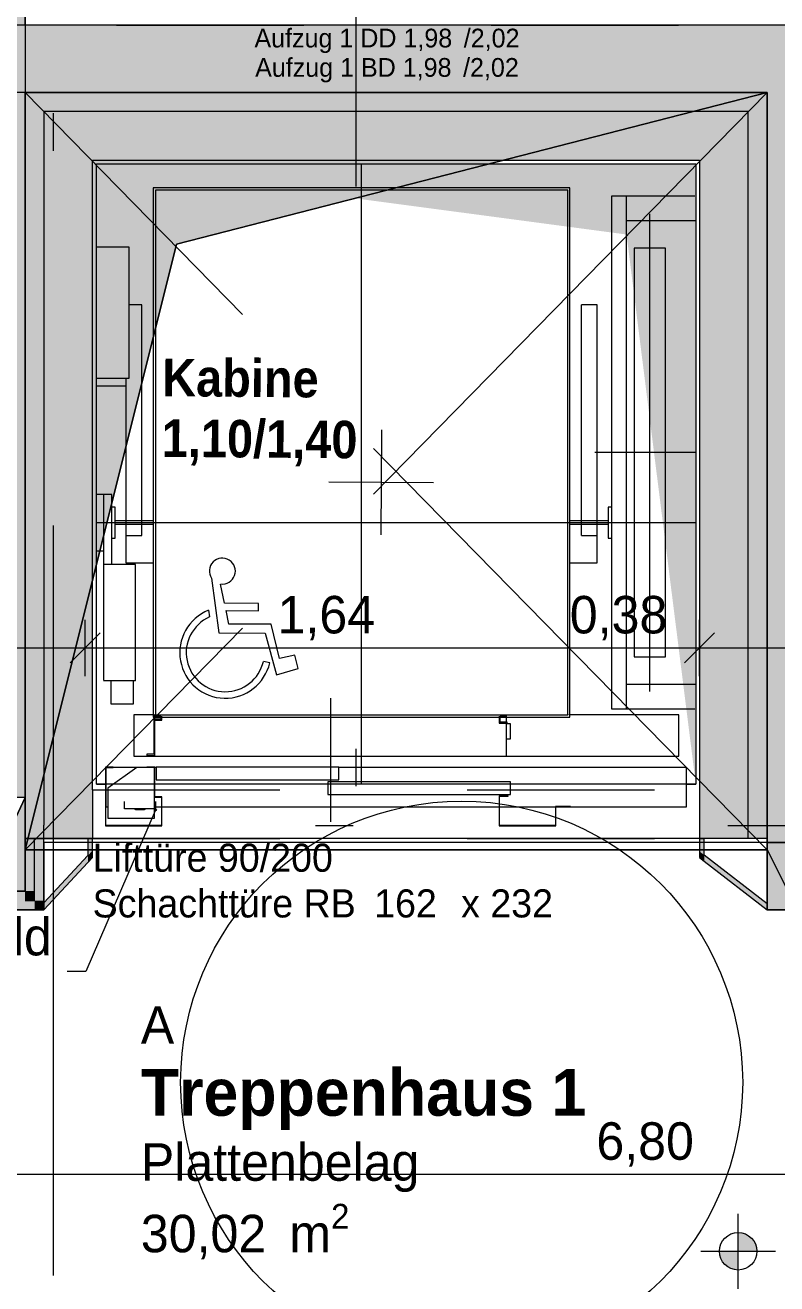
# Model space of a CAD drawing. Header units: metres. Extents: x -3.9 to 83, y -38 to 6.2.
# Drawn here: x 8.925 to 10.931, y -7.222 to -3.865 of the extents above; entities that cross this region are included whole.
import ezdxf

# ---------------------------------------------------------------- set-up
doc = ezdxf.new("R2010")
doc.units = ezdxf.units.M
doc.header["$MEASUREMENT"] = 0
for name, pattern in [('Achse', [0.004, 0.002, -0.001, 0, -0.001]), ('Schnittlinie', [0.006, 0.003, -0.0015, 0, -0.0015]), ('Strichlinie eng', [0.002, 0.0015, -0.0005]), ('Untersicht', [0.001, 0.0005, -0.0005])]:
    doc.linetypes.add(name, pattern=pattern)
for name, color, linetype in [('0._EG PP_2_000 Achsraster', 7, 'Continuous'), ('0._EG PP_2_120 Wand Innen tragend', 7, 'Continuous'), ('0._EG PP_2_170 Schachtwände', 7, 'Continuous'), ('0._EG PP_2_210 Decke', 7, 'Continuous'), ('0._EG PP_2_220 Bodenaufbau', 7, 'Continuous'), ('0._EG PP_2_240 Unterdämmung', 7, 'Continuous'), ('0._EG PP_2_270 Deckendurchbruchsymbol', 7, 'Continuous'), ('0._EG PP_2_430 Aufzug', 7, 'Continuous'), ('0._EG PP_2_810 Raum', 7, 'Continuous'), ('0._EG PP_2_851 Marker Schnitt', 7, 'Continuous'), ('0._EG PP_2_870 Dokumentation allgemein', 7, 'Continuous'), ('0._EG PP_2_915 Allgemein Beschriftung.x', 7, 'Continuous'), ('0._EG PP_2_950 Polierplan Bemaßung', 7, 'Continuous'), ('0._EG PP_2_Gelände_Geländepunkt.verm', 7, 'Continuous')]:
    doc.layers.add(name, color=color, linetype=linetype)
doc.styles.add('ERSTELLTER_STIL_10', font='')
doc.styles.add('ERSTELLTER_STIL_2', font='')
doc.styles.add('ERSTELLTER_STIL_7', font='', dxfattribs={"width": 0.936868})
doc.styles.get('ERSTELLTER_STIL_10').set_extended_font_data('Eurostile', bold=True)
doc.styles.get('ERSTELLTER_STIL_2').set_extended_font_data('Eurostile')
doc.styles.get('ERSTELLTER_STIL_7').set_extended_font_data('Eurostile', bold=True)

msp = doc.modelspace()

# ---------------------------------------------------------------- hatches: boundary and pattern name
at = {"layer": '0._EG PP_2_120 Wand Innen tragend', "linetype": 'Continuous', "lineweight": 13, "true_color": 0x3f7f02}
for points in [[(8.925, -3.865), (8.925, -0.31), (8.745, -0.31), (8.745, -3.865)], [(8.745, -4.045), (8.925, -4.045), (8.745, -3.865)], [(8.745, -3.865), (8.925, -4.045), (8.925, -3.865)], [(10.905, -3.865), (8.925, -3.865), (8.925, -4.045), (10.905, -4.045)], [(10.905, -4.045), (11.085, -4.045), (11.085, -3.865)], [(10.905, -3.865), (10.905, -4.045), (11.085, -3.865)], [(8.745, -4.045), (8.745, -5.805), (8.925, -5.805), (8.925, -4.045)], [(11.085, -6.045), (11.085, -4.045), (10.905, -4.045), (10.905, -6.045)], [(8.745, -5.805), (8.745, -5.925), (8.925, -5.925)], [(8.745, -5.805), (8.925, -5.925), (8.925, -5.805)], [(10.905, -6.045), (10.905, -6.225), (11.085, -6.045)], [(11.085, -6.045), (10.905, -6.225), (11.085, -6.225)]]:
    msp.add_hatch(color=76, dxfattribs=at).paths.add_polyline_path(points)
at = {"layer": '0._EG PP_2_170 Schachtwände', "linetype": 'Continuous', "lineweight": 13, "true_color": 0xfb02fe}
for points in [[(8.95, -6.175), (8.95, -6.035), (8.925, -6.035), (8.925, -6.175)], [(8.975, -6.2), (8.975, -6.035), (8.95, -6.035), (8.95, -6.2)], [(9.105, -6.035), (9.0925, -6.035), (9.0925, -6.0801), (9.105, -6.0666)], [(10.7375, -6.0789), (10.7375, -6.035), (10.725, -6.035), (10.725, -6.0692)], [(9.105, -6.0666), (9.0925, -6.0801), (9.105, -6.085)], [(10.725, -6.0692), (10.725, -6.085), (10.7375, -6.0789)], [(9.0925, -6.0801), (8.975, -6.2066), (8.975, -6.225), (9.0925, -6.0985)], [(9.0925, -6.0985), (9.105, -6.085), (9.0925, -6.0801)], [(10.725, -6.085), (10.7375, -6.0947), (10.7375, -6.0789)], [(10.7375, -6.0789), (10.7375, -6.0947), (10.905, -6.225), (10.905, -6.2092)], [(8.925, -6.175), (8.295, -6.175), (8.295, -6.2), (8.925, -6.2)], [(8.925, -6.175), (8.95, -6.2), (8.95, -6.175)], [(8.925, -6.2), (8.95, -6.2), (8.925, -6.175)], [(8.95, -6.2), (8.295, -6.2), (8.295, -6.225), (8.95, -6.225)], [(8.95, -6.2), (8.975, -6.225), (8.975, -6.2)], [(8.95, -6.225), (8.975, -6.225), (8.95, -6.2)]]:
    msp.add_hatch(color=6, dxfattribs=at).paths.add_polyline_path(points)
at = {"layer": '0._EG PP_2_270 Deckendurchbruchsymbol', "linetype": 'Continuous', "lineweight": 0, "true_color": 0x3f3f3f}
msp.add_hatch(color=250, dxfattribs=at).paths.add_polyline_path([(10.905, -4.045), (8.925, -4.045), (8.925, -6.065), (9.329, -4.449)])
at = {"layer": '0._EG PP_2_270 Deckendurchbruchsymbol', "linetype": 'Continuous', "lineweight": 0}
msp.add_hatch(color=8, dxfattribs=at).paths.add_polyline_path([(8.295, -6.175), (8.925, -6.175), (8.925, -5.925), (8.8448, -6.0948)])
at = {"layer": '0._EG PP_2_430 Aufzug', "linetype": 'Continuous', "lineweight": 13, "true_color": 0xff6400}
for points in [[(8.925, -4.045), (8.975, -4.095), (8.975, -4.045)], [(8.925, -4.095), (8.975, -4.095), (8.925, -4.045)], [(8.975, -4.045), (8.975, -4.095), (10.855, -4.095), (10.855, -4.045)], [(10.855, -4.095), (10.905, -4.095), (10.905, -4.045)], [(10.855, -4.045), (10.855, -4.095), (10.905, -4.045)], [(8.925, -4.095), (8.925, -6.035), (8.975, -5.9989), (8.975, -4.095)], [(10.855, -4.095), (10.855, -5.9989), (10.905, -6.035), (10.905, -4.095)], [(8.975, -5.9989), (8.925, -6.035), (8.975, -6.035)], [(10.855, -5.9989), (10.855, -6.035), (10.905, -6.035)]]:
    msp.add_hatch(color=30, dxfattribs=at).paths.add_polyline_path(points)
at = {"layer": '0._EG PP_2_430 Aufzug', "linetype": 'Continuous', "lineweight": 13, "true_color": 0x3f7f02}
for points in [[(8.975, -4.095), (9.105, -4.225), (9.105, -4.095)], [(8.975, -4.225), (9.105, -4.225), (8.975, -4.095)], [(10.725, -4.095), (9.105, -4.095), (9.105, -4.225), (10.725, -4.225)], [(10.725, -4.225), (10.855, -4.225), (10.855, -4.095)], [(10.725, -4.095), (10.725, -4.225), (10.855, -4.095)], [(8.975, -4.225), (8.975, -5.905), (9.105, -5.905), (9.105, -4.225)], [(10.855, -5.905), (10.855, -4.225), (10.725, -4.225), (10.725, -5.905)], [(9.105, -5.905), (8.975, -5.9989), (8.975, -6.035), (9.105, -6.035)], [(8.975, -5.9989), (9.105, -5.905), (8.975, -5.905)], [(10.725, -5.905), (10.725, -6.035), (10.855, -6.035), (10.855, -5.9989)], [(10.725, -5.905), (10.855, -5.9989), (10.855, -5.905)]]:
    msp.add_hatch(color=76, dxfattribs=at).paths.add_polyline_path(points)
at = {"layer": '0._EG PP_2_430 Aufzug', "linetype": 'Continuous', "lineweight": 0, "true_color": 0x323232}
msp.add_hatch(color=250, dxfattribs=at).paths.add_polyline_path([(9.115, -4.235), (10.53, -4.4234), (10.715, -5.89), (10.715, -4.235)])
at = {"layer": '0._EG PP_2_950 Polierplan Bemaßung', "linetype": 'Continuous', "lineweight": 0, "true_color": 0x000000}
for points in [[(9.2705, -5.9585), (9.2707, -5.9595), (9.2712, -5.9603), (9.272, -5.9608), (9.273, -5.961), (9.274, -5.9608), (9.2748, -5.9603), (9.2753, -5.9595), (9.2755, -5.9585), (9.2753, -5.9575), (9.2748, -5.9567), (9.274, -5.9562), (9.273, -5.956), (9.272, -5.9562), (9.2712, -5.9567), (9.2707, -5.9575)], [(10.8279, -7.1356), (10.8779, -7.1356), (10.8741, -7.1165), (10.8632, -7.1003), (10.847, -7.0894), (10.8279, -7.0856)], [(10.8279, -7.1356), (10.7779, -7.1356), (10.7817, -7.1547), (10.7925, -7.171), (10.8088, -7.1818), (10.8279, -7.1856)]]:
    msp.add_hatch(color=18, dxfattribs=at).paths.add_polyline_path(points)

# ---------------------------------------------------------------- linework, layer by layer
at = {"layer": '0._EG PP_2_000 Achsraster', "color": 5, "linetype": 'Achse', "lineweight": 0, "ltscale": 1000}
for p, q in [((9, 3), (9, -36)), ((-1.5, -6), (21, -6))]:
    msp.add_line(p, q, dxfattribs=at)
at = {"layer": '0._EG PP_2_120 Wand Innen tragend', "color": 7, "linetype": 'Continuous', "lineweight": 18, "ltscale": 1000, "flags": 128}
for points in [[(8.925, -3.865), (8.925, -0.31)], [(11.085, -3.865), (8.745, -3.865)], [(8.925, -3.865), (8.745, -3.865)], [(8.925, -4.045), (10.905, -4.045)], [(8.925, -5.925), (8.925, -4.045)], [(10.905, -4.045), (10.905, -6.045)], [(8.925, -5.925), (8.745, -5.925)], [(10.905, -6.225), (10.905, -6.045)], [(10.905, -6.225), (13.385, -6.225)]]:
    msp.add_lwpolyline(points, dxfattribs=at)
at = {"layer": '0._EG PP_2_170 Schachtwände', "color": 7, "linetype": 'Continuous', "lineweight": 18, "ltscale": 1000}
for p, q in [((8.95, -6.175), (8.95, -6.035)), ((8.95, -6.2), (8.95, -6.175)), ((8.925, -6.2), (8.95, -6.2))]:
    msp.add_line(p, q, dxfattribs=at)
at = {"layer": '0._EG PP_2_170 Schachtwände', "color": 7, "linetype": 'Continuous', "lineweight": 18, "ltscale": 1000, "flags": 128}
for points in [[(8.925, -6.035), (8.925, -6.175)], [(8.95, -6.035), (8.925, -6.035)], [(8.975, -6.035), (8.95, -6.035)], [(8.975, -6.2), (8.975, -6.035)], [(8.925, -6.175), (8.295, -6.175)], [(8.975, -6.225), (8.975, -6.2)], [(8.295, -6.225), (8.975, -6.225)]]:
    msp.add_lwpolyline(points, dxfattribs=at)
at = {"layer": '0._EG PP_2_170 Schachtwände', "color": 7, "linetype": 'Continuous', "lineweight": 13, "ltscale": 1000, "flags": 128}
for points in [[(9.0925, -6.035), (9.0925, -6.0801)], [(9.105, -6.035), (9.0925, -6.035)], [(9.105, -6.085), (9.105, -6.035)], [(10.725, -6.035), (10.725, -6.085)], [(10.725, -6.035), (10.7375, -6.035)], [(10.7375, -6.0789), (10.7375, -6.035)], [(9.0925, -6.0801), (8.975, -6.2066)], [(8.975, -6.225), (9.0925, -6.0985)], [(9.105, -6.085), (9.0925, -6.0985)], [(10.725, -6.085), (10.7375, -6.0947)], [(10.905, -6.2092), (10.7375, -6.0789)], [(10.7375, -6.0947), (10.905, -6.225)], [(8.975, -6.225), (8.975, -6.2066)], [(10.905, -6.225), (10.905, -6.2092)]]:
    msp.add_lwpolyline(points, dxfattribs=at)
at = {"layer": '0._EG PP_2_210 Decke', "color": 7, "linetype": 'Continuous', "lineweight": 13, "ltscale": 1000, "true_color": 0xf4f4f4, "flags": 128}
msp.add_lwpolyline([(12.76, -0.13), (8.925, -0.13), (8.925, -4.045), (10.905, -4.045), (10.905, -6.045), (15.32, -6.045), (15.32, -3.11)], dxfattribs=at)
for points in [[(0.1444, -3.915), (0.1845, -14.87), (15.32, -14.87), (15.32, -6.225), (10.905, -6.225), (10.905, -6.065), (8.925, -6.065), (8.925, -4.045), (8.745, -4.045), (8.745, -3.915), (5.625, -3.915), (0.8144, -3.915)], [(10.905, -6.225), (15.32, -6.225), (15.32, -6.045), (11.085, -6.045), (10.905, -6.0452)]]:
    msp.add_lwpolyline(points, close=True, dxfattribs=at)
at = {"layer": '0._EG PP_2_220 Bodenaufbau', "color": 7, "linetype": 'Continuous', "lineweight": 13, "ltscale": 1000, "true_color": 0xf4f4f4, "flags": 128}
for points in [[(8.925, -0.31), (12.78, -0.31), (12.78, -3.02), (12.615, -3.02), (12.615, -3.4), (13.205, -3.4), (13.205, -6.045), (11.085, -6.045), (11.085, -3.865), (8.925, -3.865)], [(6.835, -8.775), (8.54, -8.775), (8.54, -7.555), (8.34, -7.555), (8.34, -7.435), (12.805, -7.435), (12.805, -8.775), (13.56, -8.775), (13.56, -14.755), (15.14, -14.755), (15.14, -3.11), (13.385, -3.11), (13.385, -6.225), (10.905, -6.225), (10.905, -6.045), (8.975, -6.045), (8.975, -6.225), (6.835, -6.225)]]:
    msp.add_lwpolyline(points, close=True, dxfattribs=at)
at = {"layer": '0._EG PP_2_220 Bodenaufbau', "color": 8, "linetype": 'Continuous', "lineweight": 0, "ltscale": 1000, "flags": 128}
for points in [[(8.925, -3.865), (8.925, -1.765)], [(11.025, -3.865), (8.925, -3.865)]]:
    msp.add_lwpolyline(points, dxfattribs=at)
at = {"layer": '0._EG PP_2_240 Unterdämmung', "color": 30, "linetype": 'Untersicht', "lineweight": 13, "ltscale": 1000, "true_color": 0xff6400, "flags": 128}
msp.add_lwpolyline([(0.3126, -0.71), (0.3237, -3.735), (8.925, -3.735), (8.925, -3.865), (11.085, -3.865), (11.085, -6.045), (13.205, -6.045), (13.205, -3.11), (12.78, -3.11), (12.78, -0.31), (6.2, -0.31), (6.2, -0.71)], close=True, dxfattribs=at)
at = {"layer": '0._EG PP_2_270 Deckendurchbruchsymbol', "color": 7, "linetype": 'Strichlinie eng', "lineweight": 13, "ltscale": 1000}
for p, q in [((10.905, -4.045), (8.925, -6.065)), ((10.905, -6.065), (8.925, -4.045))]:
    msp.add_line(p, q, dxfattribs=at)
at = {"layer": '0._EG PP_2_270 Deckendurchbruchsymbol', "color": 7, "linetype": 'Continuous', "lineweight": 13, "ltscale": 1000, "flags": 128}
for points in [[(9.329, -4.449), (8.925, -6.065), (10.905, -6.065), (10.905, -4.045)], [(10.905, -4.045), (8.925, -4.045), (8.925, -6.065), (9.329, -4.449)], [(8.8448, -6.0948), (8.925, -5.925), (8.295, -5.925), (8.295, -6.175)], [(8.295, -6.175), (8.925, -6.175), (8.925, -5.925), (8.8448, -6.0948)]]:
    msp.add_lwpolyline(points, close=True, dxfattribs=at)
at = {"layer": '0._EG PP_2_270 Deckendurchbruchsymbol', "color": 7, "linetype": 'Strichlinie eng', "lineweight": 13, "ltscale": 1000, "flags": 128}
for points in [[(8.925, -4.045), (8.925, -6.065), (10.905, -6.065), (10.905, -4.045)], [(8.925, -6.175), (8.925, -5.925), (8.295, -5.925), (8.295, -6.175)]]:
    msp.add_lwpolyline(points, close=True, dxfattribs=at)
at = {"layer": '0._EG PP_2_430 Aufzug', "color": 7, "linetype": 'Continuous', "lineweight": 18, "ltscale": 1000}
for p, q in [((9.105, -4.095), (8.975, -4.095)), ((8.975, -4.095), (8.975, -4.225)), ((9.105, -4.095), (8.975, -4.095)), ((10.725, -4.095), (9.105, -4.095)), ((10.855, -4.095), (10.725, -4.095)), ((10.855, -4.225), (10.855, -4.095)), ((10.855, -4.225), (10.855, -4.095)), ((8.975, -4.225), (8.975, -5.905)), ((10.855, -5.905), (10.855, -4.225)), ((8.975, -5.905), (8.975, -5.9989)), ((9.105, -5.905), (9.105, -6.035)), ((9.105, -5.905), (9.105, -6.035)), ((10.725, -5.905), (10.725, -6.035)), ((10.725, -5.905), (10.725, -6.035)), ((10.855, -5.9989), (10.855, -5.905)), ((8.975, -6.035), (8.975, -5.9989)), ((10.855, -6.035), (10.855, -5.9989))]:
    msp.add_line(p, q, dxfattribs=at)
at = {"layer": '0._EG PP_2_430 Aufzug', "color": 7, "linetype": 'Continuous', "lineweight": 13, "ltscale": 1000}
for p, q in [((9.115, -5.89), (9.115, -4.235)), ((9.115, -4.235), (10.715, -4.235)), ((10.715, -4.235), (10.715, -5.89)), ((9.267, -4.299), (9.267, -5.711)), ((10.379, -4.299), (9.267, -4.299)), ((9.273, -4.305), (9.273, -5.705)), ((10.373, -4.305), (9.273, -4.305)), ((10.373, -5.705), (10.373, -4.305)), ((10.379, -5.711), (10.379, -4.299)), ((10.712, -4.321), (10.49, -4.321)), ((10.49, -4.321), (10.49, -5.689)), ((10.53, -5.689), (10.53, -4.321)), ((10.53, -4.386), (10.715, -4.386)), ((9.203, -4.457), (9.115, -4.457)), ((9.203, -4.807), (9.203, -4.457)), ((10.634, -4.46), (10.55, -4.46)), ((10.55, -4.46), (10.55, -5.55)), ((10.634, -5.55), (10.634, -4.46)), ((9.2365, -4.6112), (9.203, -4.6112)), ((9.2365, -5.2265), (9.2365, -4.6112)), ((10.452, -4.6112), (10.4095, -4.6112)), ((10.4095, -5.2265), (10.4095, -4.6112)), ((10.452, -5.2995), (10.452, -4.6112)), ((9.115, -4.807), (9.203, -4.807)), ((9.115, -4.8275), (9.194, -4.8275)), ((9.194, -4.807), (9.194, -5.2995)), ((9.156, -5.117), (9.115, -5.117)), ((9.134, -5.117), (9.134, -5.6125)), ((9.156, -5.304), (9.156, -5.117)), ((9.165, -5.151), (9.156, -5.151)), ((9.165, -5.233), (9.165, -5.151)), ((10.49, -5.151), (10.481, -5.151)), ((10.481, -5.151), (10.481, -5.233)), ((9.267, -5.1875), (9.165, -5.1875)), ((9.165, -5.1965), (9.267, -5.1965)), ((10.481, -5.1875), (10.379, -5.1875)), ((10.379, -5.1965), (10.481, -5.1965)), ((9.156, -5.233), (9.165, -5.233)), ((9.194, -5.2265), (9.2365, -5.2265)), ((10.4095, -5.2265), (10.452, -5.2265)), ((10.481, -5.233), (10.49, -5.233)), ((9.115, -5.267), (9.134, -5.267)), ((9.2198, -5.304), (9.134, -5.304)), ((9.194, -5.2995), (9.267, -5.2995)), ((9.2198, -5.614), (9.2198, -5.304)), ((10.379, -5.2995), (10.452, -5.2995)), ((9.4223, -5.3403), (9.4418, -5.4859)), ((9.457, -5.4069), (9.4467, -5.3565)), ((9.4145, -5.4258), (9.4169, -5.4437)), ((9.5481, -5.4073), (9.457, -5.4069)), ((9.4684, -5.4625), (9.4611, -5.4268)), ((9.4611, -5.4268), (9.548, -5.4272)), ((9.548, -5.4272), (9.5481, -5.4073)), ((9.5817, -5.4629), (9.4684, -5.4625)), ((9.6042, -5.5544), (9.5817, -5.4629)), ((9.4418, -5.4859), (9.5654, -5.4864)), ((9.5654, -5.4864), (9.5959, -5.5983)), ((9.5778, -5.5659), (9.5609, -5.562)), ((9.6447, -5.5456), (9.6042, -5.5544)), ((9.6534, -5.5809), (9.6447, -5.5456)), ((10.55, -5.55), (10.634, -5.55)), ((9.5959, -5.5983), (9.6534, -5.5809)), ((9.2198, -5.614), (9.134, -5.614)), ((9.154, -5.614), (9.154, -5.6755)), ((9.154, -5.614), (9.154, -5.6755)), ((9.214, -5.6755), (9.214, -5.614)), ((9.214, -5.6755), (9.214, -5.614)), ((10.715, -5.624), (10.53, -5.624)), ((9.154, -5.6755), (9.214, -5.6755)), ((9.154, -5.6755), (9.214, -5.6755)), ((9.27, -5.705), (9.215, -5.705)), ((9.215, -5.705), (9.215, -5.815)), ((9.27, -5.705), (9.215, -5.705)), ((9.215, -5.705), (9.215, -5.815)), ((9.27, -5.705), (9.27, -5.708)), ((9.273, -5.705), (10.373, -5.705)), ((10.21, -5.708), (10.21, -5.705)), ((10.67, -5.705), (10.376, -5.705)), ((10.49, -5.689), (10.712, -5.689)), ((10.67, -5.815), (10.67, -5.705)), ((9.267, -5.711), (10.379, -5.711)), ((9.268, -5.716), (9.268, -5.81)), ((9.287, -5.716), (9.268, -5.716)), ((9.268, -5.716), (9.268, -5.81)), ((9.287, -5.716), (9.268, -5.716)), ((9.27, -5.708), (9.27, -5.716)), ((9.287, -5.708), (9.27, -5.708)), ((9.271, -5.813), (9.271, -5.719)), ((9.271, -5.719), (9.29, -5.719)), ((9.271, -5.813), (9.271, -5.719)), ((9.271, -5.719), (9.29, -5.719)), ((9.287, -5.708), (9.287, -5.716)), ((9.287, -5.708), (9.287, -5.716)), ((9.29, -5.719), (9.29, -5.708)), ((9.29, -5.719), (9.29, -5.708)), ((10.19, -5.708), (10.19, -5.727)), ((10.19, -5.708), (10.19, -5.727)), ((10.19, -5.727), (10.2115, -5.727)), ((10.19, -5.727), (10.2115, -5.727)), ((10.193, -5.724), (10.193, -5.708)), ((10.193, -5.724), (10.193, -5.708)), ((10.21, -5.708), (10.193, -5.708)), ((10.2115, -5.724), (10.193, -5.724)), ((10.2115, -5.724), (10.193, -5.724)), ((10.21, -5.724), (10.21, -5.708)), ((10.21, -5.815), (10.21, -5.727)), ((10.2199, -5.729), (10.21, -5.729)), ((10.2199, -5.729), (10.21, -5.729)), ((10.2115, -5.727), (10.2115, -5.724)), ((10.2115, -5.727), (10.2115, -5.724)), ((10.2199, -5.769), (10.2199, -5.729)), ((10.2199, -5.769), (10.2199, -5.729)), ((10.21, -5.769), (10.2199, -5.769)), ((10.21, -5.769), (10.2199, -5.769)), ((9.215, -5.815), (9.27, -5.815)), ((9.215, -5.815), (9.27, -5.815)), ((9.268, -5.81), (9.2495, -5.81)), ((9.2495, -5.81), (9.2495, -5.813)), ((9.268, -5.81), (9.2495, -5.81)), ((9.2495, -5.81), (9.2495, -5.813)), ((9.2495, -5.813), (9.271, -5.813)), ((9.2495, -5.813), (9.271, -5.813)), ((9.27, -5.813), (9.27, -5.815)), ((9.27, -5.815), (10.21, -5.815)), ((10.21, -5.815), (10.67, -5.815)), ((10.21, -5.815), (10.67, -5.815)), ((9.1595, -5.8445), (9.139, -5.8445)), ((9.139, -5.8445), (9.139, -6.0005)), ((9.14, -5.8455), (9.14, -5.95)), ((9.14, -5.8455), (9.1595, -5.8455)), ((9.14, -5.9995), (9.14, -5.8455)), ((9.223, -5.845), (9.146, -5.9)), ((9.1595, -5.8455), (9.1595, -5.8445)), ((9.223, -5.845), (9.1595, -5.845)), ((9.27, -5.845), (9.223, -5.845)), ((9.25, -5.8445), (9.25, -5.845)), ((9.271, -5.8445), (9.25, -5.8445)), ((9.27, -5.98), (9.27, -5.845)), ((9.27, -5.8455), (9.27, -5.924)), ((9.271, -5.923), (9.271, -5.8445)), ((9.275, -5.845), (9.271, -5.845)), ((9.7624, -5.844), (9.275, -5.844)), ((9.275, -5.844), (9.275, -5.878)), ((9.7624, -5.878), (9.7624, -5.844)), ((10.69, -5.845), (9.7624, -5.845)), ((10.69, -5.95), (10.69, -5.845)), ((9.115, -5.89), (9.139, -5.89)), ((9.139, -5.89), (9.115, -5.89)), ((10.715, -5.89), (9.115, -5.89)), ((9.146, -5.9), (9.146, -5.98)), ((9.275, -5.878), (9.7624, -5.878)), ((10.2199, -5.883), (9.7326, -5.883)), ((9.7326, -5.883), (9.7326, -5.917)), ((10.2199, -5.917), (10.2199, -5.883)), ((10.69, -5.89), (10.715, -5.89)), ((10.715, -5.89), (10.69, -5.89)), ((9.19, -5.9555), (9.19, -5.9355)), ((9.27, -5.924), (9.289, -5.924)), ((9.29, -5.923), (9.271, -5.923)), ((9.273, -5.9355), (9.273, -5.9555)), ((9.289, -5.924), (9.289, -5.9995)), ((9.29, -6.0005), (9.29, -5.923)), ((9.7326, -5.917), (10.2199, -5.917)), ((10.2145, -5.921), (10.19, -5.921)), ((10.19, -5.921), (10.19, -6.0005)), ((10.191, -5.922), (10.2145, -5.922)), ((10.191, -5.9995), (10.191, -5.922)), ((10.2145, -5.922), (10.2145, -5.921)), ((9.14, -5.95), (9.146, -5.95)), ((9.273, -5.9555), (9.19, -5.9555)), ((9.2165, -5.956), (9.2165, -5.9555)), ((9.2176, -5.956), (9.2165, -5.956)), ((9.2209, -5.956), (9.2176, -5.956)), ((9.2195, -5.9565), (9.2204, -5.9565)), ((9.2195, -5.9585), (9.2195, -5.9565)), ((9.2204, -5.9585), (9.2195, -5.9585)), ((9.2204, -5.9565), (9.223, -5.9565)), ((9.223, -5.9585), (9.2204, -5.9585)), ((9.2258, -5.956), (9.2209, -5.956)), ((9.223, -5.9565), (9.2269, -5.9565)), ((9.2269, -5.9585), (9.223, -5.9585)), ((9.2315, -5.956), (9.2258, -5.956)), ((9.2269, -5.9565), (9.2315, -5.9565)), ((9.2315, -5.9585), (9.2269, -5.9585)), ((9.2372, -5.956), (9.2315, -5.956)), ((9.2315, -5.9565), (9.2361, -5.9565)), ((9.2361, -5.9585), (9.2315, -5.9585)), ((9.2361, -5.9565), (9.24, -5.9565)), ((9.24, -5.9585), (9.2361, -5.9585)), ((9.2421, -5.956), (9.2372, -5.956)), ((9.24, -5.9565), (9.2426, -5.9565)), ((9.2426, -5.9585), (9.24, -5.9585)), ((9.2454, -5.956), (9.2421, -5.956)), ((9.2426, -5.9565), (9.2435, -5.9565)), ((9.2435, -5.9585), (9.2426, -5.9585)), ((9.2435, -5.9565), (9.2435, -5.9585)), ((9.2465, -5.956), (9.2454, -5.956)), ((9.2465, -5.9555), (9.2465, -5.956)), ((9.27, -5.95), (9.289, -5.95)), ((9.29, -5.95), (10.19, -5.95)), ((10.191, -5.95), (10.34, -5.95)), ((10.3805, -5.9495), (10.34, -5.9495)), ((10.34, -5.9495), (10.34, -5.9995)), ((10.341, -5.9505), (10.3805, -5.9505)), ((10.341, -6.0005), (10.341, -5.9505)), ((10.3805, -5.9505), (10.3805, -5.9495)), ((10.3805, -5.95), (10.69, -5.95)), ((9.139, -6.0005), (9.29, -6.0005)), ((9.289, -5.9995), (9.14, -5.9995)), ((9.146, -5.98), (9.27, -5.98)), ((10.19, -6.0005), (10.341, -6.0005)), ((10.34, -5.9995), (10.191, -5.9995))]:
    msp.add_line(p, q, dxfattribs=at)
at = {"layer": '0._EG PP_2_430 Aufzug', "color": 7, "linetype": 'Achse', "lineweight": 13, "ltscale": 1000}
for p, q in [((9.823, -5.89), (9.823, -4.235)), ((10.592, -5.642), (10.592, -4.368)), ((10.715, -5.005), (10.445, -5.005)), ((9.115, -5.192), (10.715, -5.192)), ((9.74, -5.66), (9.74, -5.99))]:
    msp.add_line(p, q, dxfattribs=at)
at = {"layer": '0._EG PP_2_430 Aufzug', "color": 8, "linetype": 'Untersicht', "lineweight": 13, "ltscale": 1000}
for p, q in [((9.105, -5.905), (10.725, -5.905)), ((9.105, -5.905), (10.725, -5.905)), ((9.105, -6.035), (10.725, -6.035)), ((9.105, -6.035), (10.725, -6.035))]:
    msp.add_line(p, q, dxfattribs=at)
at = {"layer": '0._EG PP_2_430 Aufzug', "color": 7, "linetype": 'Continuous', "lineweight": 13, "ltscale": 1000, "flags": 128}
for points in [[(8.925, -4.045), (8.975, -4.045)], [(8.925, -4.045), (8.925, -6.035)], [(10.905, -4.045), (8.975, -4.045)], [(10.905, -4.045), (10.905, -4.095)], [(10.905, -6.035), (10.905, -4.095)], [(8.925, -6.035), (8.975, -6.035)], [(10.905, -6.035), (10.855, -6.035)]]:
    msp.add_lwpolyline(points, dxfattribs=at)
at = {"layer": '0._EG PP_2_430 Aufzug', "color": 7, "linetype": 'Continuous', "lineweight": 18, "ltscale": 1000, "flags": 128}
for points in [[(9.105, -5.905), (9.105, -4.225)], [(9.105, -4.225), (10.725, -4.225)], [(10.725, -4.225), (10.725, -5.905)], [(8.975, -6.035), (9.105, -6.035)], [(10.855, -6.035), (10.725, -6.035)]]:
    msp.add_lwpolyline(points, dxfattribs=at)
at = {"layer": '0._EG PP_2_430 Aufzug', "color": 7, "linetype": 'Continuous', "lineweight": 13, "ltscale": 1000, "true_color": 0xf4f4f4, "flags": 128}
msp.add_lwpolyline([(8.925, -6.065), (10.905, -6.065), (10.905, -6.035), (8.925, -6.035)], close=True, dxfattribs=at)
at = {"layer": '0._EG PP_2_430 Aufzug', "color": 7, "linetype": 'Continuous', "lineweight": 13, "ltscale": 1000}
for centre, radius, start, end in [((9.4513, -5.3212), 0.0347, 262.6325, 213.4277), ((9.4592, -5.5389), 0.1216, 111.5854, 347.2077), ((9.4592, -5.5389), 0.1042, 113.9725, 347.2077)]:
    msp.add_arc(centre, radius, start, end, dxfattribs=at)
at = {"layer": '0._EG PP_2_851 Marker Schnitt', "color": 7, "linetype": 'Schnittlinie', "lineweight": 13, "ltscale": 1000}
msp.add_line((9.8079, 4.805), (9.8079, -11.7), dxfattribs=at)
at = {"layer": '0._EG PP_2_870 Dokumentation allgemein', "color": 190, "linetype": 'Continuous', "lineweight": 0, "ltscale": 1000, "true_color": 0x9900ff}
msp.add_circle((10.09, -6.685), 0.75, dxfattribs=at)
at = {"layer": '0._EG PP_2_950 Polierplan Bemaßung', "color": 6, "linetype": 'Continuous', "lineweight": 13, "ltscale": 1000, "true_color": 0xfb02fe}
for p, q in [((9.085, -5.6011), (9.085, -5.4511)), ((10.725, -5.6011), (10.725, -5.4511)), ((9.125, -5.4861), (9.045, -5.5661)), ((10.765, -5.4861), (10.685, -5.5661)), ((8.745, -5.5261), (9.085, -5.5261)), ((9.085, -5.5261), (10.725, -5.5261)), ((10.725, -5.5261), (11.105, -5.5261)), ((6.835, -6.9302), (13.635, -6.9302))]:
    msp.add_line(p, q, dxfattribs=at)
at = {"layer": '0._EG PP_2_950 Polierplan Bemaßung', "color": 7, "linetype": 'Continuous', "lineweight": 13, "ltscale": 1000}
for p, q in [((9.272, -5.9608), (9.0873, -6.389)), ((9.0873, -6.389), (9.0373, -6.389)), ((10.8279, -7.2356), (10.8279, -7.0356)), ((10.7279, -7.1356), (10.9279, -7.1356))]:
    msp.add_line(p, q, dxfattribs=at)
at = {"layer": '0._EG PP_2_950 Polierplan Bemaßung', "color": 76, "linetype": 'Continuous', "lineweight": 13, "ltscale": 1000, "true_color": 0x3f7f02}
msp.add_line((10.905, -6.065), (15.32, -14.87), dxfattribs=at)
at = {"layer": '0._EG PP_2_950 Polierplan Bemaßung', "color": 7, "linetype": 'Continuous', "lineweight": 13, "ltscale": 1000}
for centre, radius in [((9.273, -5.9585), 0.0025), ((10.8279, -7.1356), 0.05)]:
    msp.add_circle(centre, radius, dxfattribs=at)
at = {"layer": '0._EG PP_2_Gelände_Geländepunkt.verm', "color": 8, "linetype": 'Continuous', "lineweight": 0, "ltscale": 1000}
for p, q in [((9.8758, -4.9442), (9.8746, -5.2242)), ((9.7352, -5.0835), (10.0152, -5.0848))]:
    msp.add_line(p, q, dxfattribs=at)

# ---------------------------------------------------------------- texts
at = {"layer": '0._EG PP_2_270 Deckendurchbruchsymbol', "color": 1, "linetype": 'Continuous', "lineweight": 0, "char_height": 0.05, "attachment_point": 8, "style": 'ERSTELLTER_STIL_2'}
for s, insert in [('\\A1;{\\pqc;\\pt0;\\fEurostile|b0|i0|c0|p0;\\W1.000000;Aufzug 1 DD 1,98\\fEurostile|b0|i0|c0|p0;\\W1.000000;\\A1{\\H.66x;\\S^  ;}\\fEurostile|b0|i0|c0|p0;\\W1.000000; /2,02\\fEurostile|b0|i0|c0|p0;\\W1.000000;\\A1{\\H.66x;\\S^  ;}\\fEurostile|b0|i0|c0|p0;\\W1.000000;\\fEurostile|b0|i0|c0|p0;\\W1.000000;\\A1{\\H.66x;\\S^  ;}}', (9.9029, -3.9395)), ('\\A1;{\\pqc;\\pt0;\\fEurostile|b0|i0|c0|p0;\\W1.000000;Aufzug 1 BD 1,98\\fEurostile|b0|i0|c0|p0;\\W1.000000;\\A1{\\H.66x;\\S^  ;}\\fEurostile|b0|i0|c0|p0;\\W1.000000; /2,02\\fEurostile|b0|i0|c0|p0;\\W1.000000;\\A1{\\H.66x;\\S^  ;}\\fEurostile|b0|i0|c0|p0;\\W1.000000;\\fEurostile|b0|i0|c0|p0;\\W1.000000;\\A1{\\H.66x;\\S^  ;}}', (9.9029, -4.0178))]:
    msp.add_mtext(s, dxfattribs=dict(at, insert=insert))
at = {"layer": '0._EG PP_2_810 Raum', "color": 7, "linetype": 'Continuous', "lineweight": 13, "attachment_point": 1}
for s, insert, char_height, style in [('\\A1;{\\pql;\\pt0;\\fEurostile|b0|i0|c0|p0;\\W1.000000;A}', (9.2337, -6.482), 0.1, 'ERSTELLTER_STIL_2'), ('\\A1;{\\pql;\\pt0;\\fEurostile|b1|i0|c0|p0;\\W1.000000;Treppenhaus 1}', (9.2337, -6.6492), 0.125, 'ERSTELLTER_STIL_10'), ('\\A1;{\\pql;\\pt0;\\fEurostile|b0|i0|c0|p0;\\W1.000000;Plattenbelag}', (9.2337, -6.8476), 0.1, 'ERSTELLTER_STIL_2'), ('\\A1;{\\pql;\\pt0,0.05;\\fEurostile|b0|i0|c0|p0;\\W1.000000;30,02\\fEurostile|b0|i0|c0|p0;\\W1.000000;\\A1{\\H.66x;\\S^  ;}\\fEurostile|b0|i0|c0|p0;\\W1.000000; m\\fEurostile|b0|i0|c0|p0;\\W1.000000;\\A1{\\H.66x;\\S2^  ;}}', (9.2337, -7.0091), 0.1, 'ERSTELLTER_STIL_2')]:
    msp.add_mtext(s, dxfattribs=dict(at, insert=insert, char_height=char_height, style=style))
at = {"layer": '0._EG PP_2_915 Allgemein Beschriftung.x', "color": 7, "linetype": 'Continuous', "lineweight": 13, "insert": (9.2889, -5.0389), "char_height": 0.1, "attachment_point": 7, "rotation": 359.5372, "line_spacing_factor": 0.969933, "style": 'ERSTELLTER_STIL_7'}
msp.add_mtext('\\A1;{\\pql;\\fEurostile|b1|i0|c0|p0;\\W0.936868;Kabine\\P\\pql;\\fEurostile|b1|i0|c0|p0;\\W0.936868;1,10/1,40}', dxfattribs=at)
at = {"layer": '0._EG PP_2_950 Polierplan Bemaßung', "color": 6, "linetype": 'Continuous', "lineweight": 13, "true_color": 0xfb02fe, "char_height": 0.1, "width": 0.306373, "attachment_point": 7, "style": 'ERSTELLTER_STIL_2'}
for s, insert in [('\\A1;{\\pql;\\fEurostile|b0|i0|c0|p0;\\W1.000000;1,64}', (9.5986, -5.5061)), ('\\A1;{\\pql;\\fEurostile|b0|i0|c0|p0;\\W1.000000;0,38}', (10.3786, -5.5061)), ('\\A1;{\\pql;\\fEurostile|b0|i0|c0|p0;\\W1.000000;6,80}', (10.4495, -6.9102))]:
    msp.add_mtext(s, dxfattribs=dict(at, insert=insert))
at = {"layer": '0._EG PP_2_950 Polierplan Bemaßung', "color": 7, "linetype": 'Continuous', "lineweight": 13, "style": 'ERSTELLTER_STIL_2'}
for s, insert, char_height, attachment_point in [('\\A1;{\\pql;\\pt0,1;\\fEurostile|b0|i0|c0|p0;\\W1.000000;}', (9.105, -6.035), 0.075, 1), ('\\A1;{\\pql;\\pt0,1;\\fEurostile|b0|i0|c0|p0;\\W1.000000;Lifttüre 90/200\\fEurostile|b0|i0|c0|p0;\\W1.000000;\\A1{\\H.66x;\\S^  ;}\\fEurostile|b0|i0|c0|p0;\\W1.000000;\\fEurostile|b0|i0|c0|p0;\\W1.000000;\\A1{\\H.66x;\\S^  ;}\\fEurostile|b0|i0|c0|p0;\\W1.000000;\\fEurostile|b0|i0|c0|p0;\\W1.000000;\\fEurostile|b0|i0|c0|p0;\\W1.000000;\\fEurostile|b0|i0|c0|p0;\\W1.000000;\\fEurostile|b0|i0|c0|p0;\\W1.000000;\\fEurostile|b0|i0|c0|p0;\\W1.000000;\\fEurostile|b0|i0|c0|p0;\\W1.000000;\\A1{\\H.66x;\\S^  ;}\\fEurostile|b0|i0|c0|p0;\\W1.000000;\\fEurostile|b0|i0|c0|p0;\\W1.000000;\\A1{\\H.66x;\\S^  ;}\\fEurostile|b0|i0|c0|p0;\\W1.000000;\\fEurostile|b0|i0|c0|p0;\\W1.000000;\\fEurostile|b0|i0|c0|p0;\\W1.000000;\\fEurostile|b0|i0|c0|p0;\\W1.000000;\\fEurostile|b0|i0|c0|p0;\\W1.000000;\\fEurostile|b0|i0|c0|p0;\\W1.000000;\\fEurostile|b0|i0|c0|p0;\\W1.000000;\\A1{\\H.66x;\\S^  ;}\\fEurostile|b0|i0|c0|p0;\\W1.000000;\\fEurostile|b0|i0|c0|p0;\\W1.000000;\\A1{\\H.66x;\\S^  ;}\\fEurostile|b0|i0|c0|p0;\\W1.000000;\\fEurostile|b0|i0|c0|p0;\\W1.000000;\\fEurostile|b0|i0|c0|p0;\\W1.000000;\\fEurostile|b0|i0|c0|p0;\\W1.000000;\\fEurostile|b0|i0|c0|p0;\\W1.000000;\\fEurostile|b0|i0|c0|p0;\\W1.000000;\\fEurostile|b0|i0|c0|p0;\\W1.000000;\\A1{\\H.66x;\\S^  ;}\\fEurostile|b0|i0|c0|p0;\\W1.000000;\\fEurostile|b0|i0|c0|p0;\\W1.000000;\\A1{\\H.66x;\\S^  ;}\\fEurostile|b0|i0|c0|p0;\\W1.000000;\\fEurostile|b0|i0|c0|p0;\\W1.000000;\\fEurostile|b0|i0|c0|p0;\\W1.000000;\\fEurostile|b0|i0|c0|p0;\\W1.000000;\\fEurostile|b0|i0|c0|p0;\\W1.000000;\\fEurostile|b0|i0|c0|p0;\\W1.000000;\\fEurostile|b0|i0|c0|p0;\\W1.000000;\\A1{\\H.66x;\\S^  ;}\\fEurostile|b0|i0|c0|p0;\\W1.000000;\\fEurostile|b0|i0|c0|p0;\\W1.000000;\\A1{\\H.66x;\\S^  ;}\\fEurostile|b0|i0|c0|p0;\\W1.000000;\\fEurostile|b0|i0|c0|p0;\\W1.000000;\\fEurostile|b0|i0|c0|p0;\\W1.000000;\\fEurostile|b0|i0|c0|p0;\\W1.000000;\\fEurostile|b0|i0|c0|p0;\\W1.000000;\\fEurostile|b0|i0|c0|p0;\\W1.000000;\\fEurostile|b0|i0|c0|p0;\\W1.000000;\\A1{\\H.66x;\\S^  ;}\\fEurostile|b0|i0|c0|p0;\\W1.000000;}', (9.105, -6.0483), 0.075, 1), ('\\A1;{\\pql;\\pt0,1;\\fEurostile|b0|i0|c0|p0;\\W1.000000;Schachttüre RB}', (9.105, -6.1702), 0.075, 1), ('\\A1;{\\pql;\\pt0,1;\\fEurostile|b0|i0|c0|p0;\\W1.000000;162\\fEurostile|b0|i0|c0|p0;\\W1.000000;\\A1{\\H.66x;\\S^  ;}\\fEurostile|b0|i0|c0|p0;\\W1.000000;\\fEurostile|b0|i0|c0|p0;\\W1.000000;\\A1{\\H.66x;\\S^  ;}\\fEurostile|b0|i0|c0|p0;\\W1.000000; x \\fEurostile|b0|i0|c0|p0;\\W1.000000;\\fEurostile|b0|i0|c0|p0;\\W1.000000;\\fEurostile|b0|i0|c0|p0;\\W1.000000;\\fEurostile|b0|i0|c0|p0;\\W1.000000;\\fEurostile|b0|i0|c0|p0;\\W1.000000;232\\fEurostile|b0|i0|c0|p0;\\W1.000000;\\A1{\\H.66x;\\S^  ;}\\fEurostile|b0|i0|c0|p0;\\W1.000000;\\fEurostile|b0|i0|c0|p0;\\W1.000000;\\A1{\\H.66x;\\S^  ;}\\fEurostile|b0|i0|c0|p0;\\W1.000000;\\fEurostile|b0|i0|c0|p0;\\W1.000000;\\fEurostile|b0|i0|c0|p0;\\W1.000000;\\fEurostile|b0|i0|c0|p0;\\W1.000000;\\fEurostile|b0|i0|c0|p0;\\W1.000000;\\fEurostile|b0|i0|c0|p0;\\W1.000000;\\fEurostile|b0|i0|c0|p0;\\W1.000000;\\A1{\\H.66x;\\S^  ;}\\fEurostile|b0|i0|c0|p0;\\W1.000000;\\fEurostile|b0|i0|c0|p0;\\W1.000000;\\A1{\\H.66x;\\S^  ;}\\fEurostile|b0|i0|c0|p0;\\W1.000000;\\fEurostile|b0|i0|c0|p0;\\W1.000000;\\fEurostile|b0|i0|c0|p0;\\W1.000000;\\fEurostile|b0|i0|c0|p0;\\W1.000000;\\fEurostile|b0|i0|c0|p0;\\W1.000000;\\fEurostile|b0|i0|c0|p0;\\W1.000000;\\fEurostile|b0|i0|c0|p0;\\W1.000000;\\A1{\\H.66x;\\S^  ;}\\fEurostile|b0|i0|c0|p0;\\W1.000000;\\fEurostile|b0|i0|c0|p0;\\W1.000000;\\A1{\\H.66x;\\S^  ;}\\fEurostile|b0|i0|c0|p0;\\W1.000000;\\fEurostile|b0|i0|c0|p0;\\W1.000000;\\fEurostile|b0|i0|c0|p0;\\W1.000000;\\fEurostile|b0|i0|c0|p0;\\W1.000000;\\fEurostile|b0|i0|c0|p0;\\W1.000000;\\fEurostile|b0|i0|c0|p0;\\W1.000000;\\fEurostile|b0|i0|c0|p0;\\W1.000000;\\A1{\\H.66x;\\S^  ;}\\fEurostile|b0|i0|c0|p0;\\W1.000000;\\fEurostile|b0|i0|c0|p0;\\W1.000000;\\A1{\\H.66x;\\S^  ;}\\fEurostile|b0|i0|c0|p0;\\W1.000000;\\fEurostile|b0|i0|c0|p0;\\W1.000000;\\fEurostile|b0|i0|c0|p0;\\W1.000000;\\fEurostile|b0|i0|c0|p0;\\W1.000000;\\fEurostile|b0|i0|c0|p0;\\W1.000000;\\fEurostile|b0|i0|c0|p0;\\W1.000000;\\fEurostile|b0|i0|c0|p0;\\W1.000000;\\A1{\\H.66x;\\S^  ;}\\fEurostile|b0|i0|c0|p0;\\W1.000000;}', (9.8564, -6.1702), 0.075, 1), ('\\A1;{\\pql;\\fEurostile|b0|i0|c0|p0;\\W1.000000;Aufzug Bedienerfeld}', (7.7917, -6.3765), 0.1, 7)]:
    msp.add_mtext(s, dxfattribs=dict(at, insert=insert, char_height=char_height, attachment_point=attachment_point))

doc.saveas('drawing.dxf')
